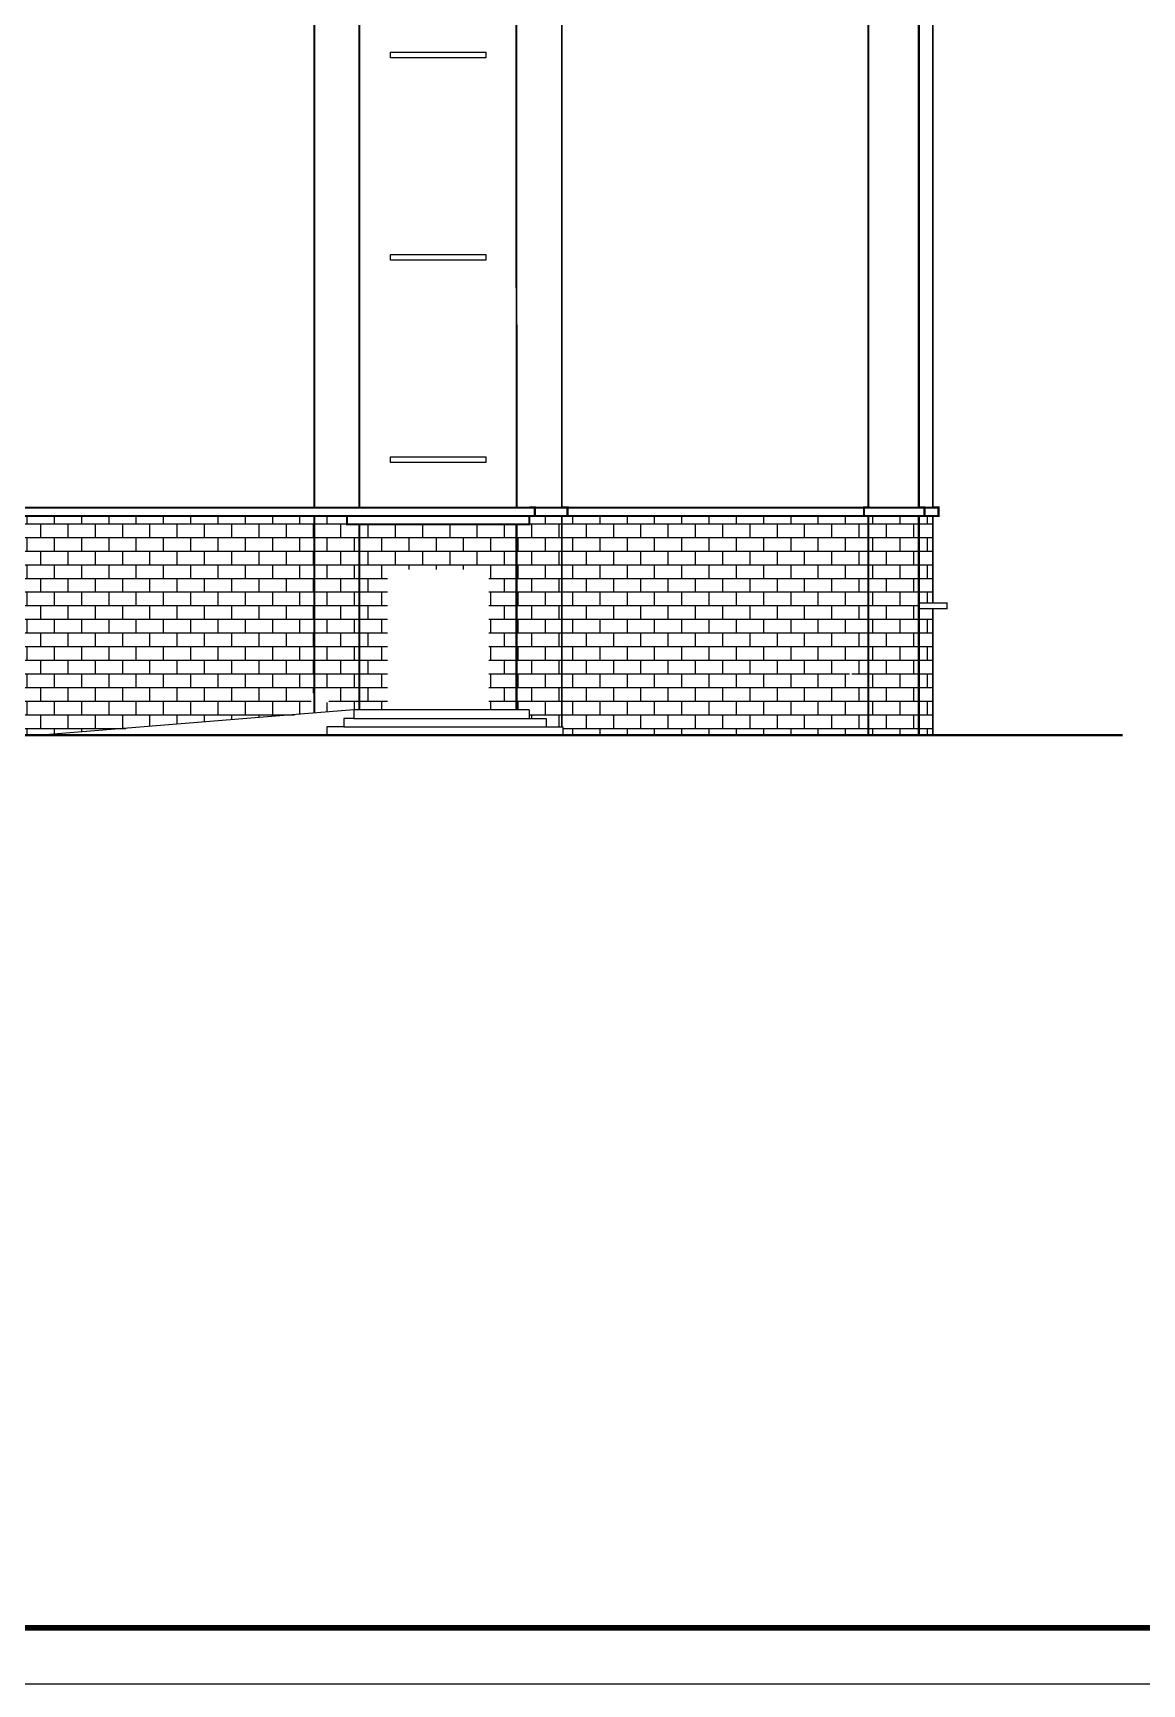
# Model space of a CAD drawing. Extents: x 39238 to 748440, y -374049 to 522939.
# Drawn here: x 531013 to 550740, y 194556 to 223926 of the extents above; entities that cross this region are included whole.
import ezdxf

# ---------------------------------------------------------------- set-up
doc = ezdxf.new("R2010")
doc.units = 0
doc.header["$LTSCALE"] = 1000
doc.header["$MEASUREMENT"] = 0
for name, color, linetype in [('E_LINE', 7, 'Continuous'), ('E_WALL1', 2, 'Continuous'), ('TWT_TITLE', 7, 'Continuous'), ('WALL', 2, 'Continuous')]:
    doc.layers.add(name, color=color, linetype=linetype)

msp = doc.modelspace()

# ---------------------------------------------------------------- hatches: boundary and pattern name
h = msp.add_hatch()
h.set_pattern_fill('AR-B816', color=253, scale=200)
h.set_pattern_definition([(180, (401107.79, 131490.61), (0, 242.6208), []), (90, (401107.79, 131490.61), (242.6208, 242.6208), [242.6208, -242.6208])])
h.paths.add_polyline_path([(545870, 215334), (545895, 215334), (546770, 215334), (546770, 211434), (545870, 211434)])
h.paths.add_polyline_path([(542647, 215334), (545870, 215334), (545870, 211434), (545560, 211434), (545560, 212509, 1), (545560, 212549, 1), (545560, 212509), (545560, 211434), (542647, 211434)])
h.paths.add_polyline_path([(540420, 215334), (540520, 215334), (542647, 215334), (542647, 211434), (540440, 211434), (540440, 211584), (540420, 211584)])
h.paths.add_polyline_path([(539620, 215184), (539840, 215184), (539840, 215334), (539940, 215334), (539940, 215334), (540420, 215334), (540420, 211584), (540140, 211584), (540140, 211734), (539840, 211734), (539840, 211884), (539620, 211884)])
h.paths.add_polyline_path([(539120, 214384), (537320, 214384), (537320, 211884), (536820, 211884), (536820, 215184), (539600, 215184), (539600, 211884), (539120, 211884)])
h.paths.add_polyline_path([(536020, 215334), (536500, 215334), (536500, 215334), (536600, 215334), (536600, 215184), (536820, 215184), (536820, 211884), (536720, 211884), (536020, 211827), (536020, 211884), (536117, 211884), (536417, 212184), (536020, 212184)])
h.paths.add_polyline_path([(530570, 215334), (530670, 215334), (530670, 215334), (535920, 215334), (535920, 215334), (536020, 215334), (536020, 212184), (535817, 212184), (536020, 211980), (536020, 211827), (531160, 211434), (530570, 211434)])
h.paths.add_polyline_path([(529670, 215334), (530570, 215334), (530570, 211434), (529670, 211434)])
h.paths.add_polyline_path([(529420, 215334), (529670, 215334), (529670, 211434), (529420, 211434)])
h.paths.add_polyline_path([(546770, 213784), (547020, 213784), (547020, 215334), (546770, 215334)])
h.paths.add_polyline_path([(547020, 213684), (546770, 213684), (546770, 211434), (547020, 211434)])

# ---------------------------------------------------------------- linework, layer by layer
for q in [(540420, 215484), (545470, 215484)]:
    msp.add_line((545870, 215484), q)
msp.add_lwpolyline([(546770, 215484, 40, 40, 0), (546770, 236484, 40, 40, 0), (543901, 236484, 40, 40, 0), (539600, 236484, 40, 40, 0), (539600, 234684, 40, 40, 0), (535047, 234684, 40, 40, 0), (529470, 234684, 40, 40, 0), (529470, 234484, 40, 40, 0), (529670, 234484, 40, 40, 0), (529670, 215484, 0, 0, 0)], format="xyseb")
for points, const_width in [([(546520, 236484), (547020, 236484), (547020, 215484)], 35), ([(539600, 234684), (539617, 215484)], 35), ([(540420, 215484), (540420, 234684)], 35), ([(545870, 234684), (545870, 215484)], 35), ([(536020, 215484), (536020, 234484)], 35), ([(536820, 234484), (536820, 215484)], 35), ([(529420, 215484), (547020, 215484)], 35), ([(529420, 215334), (547020, 215334)], 35), ([(536020, 211827), (536020, 215334)], 35), ([(536600, 215334), (536600, 215184), (539840, 215184), (539840, 215334)], 35), ([(539840, 215484), (539940, 215484), (539940, 215334), (539840, 215334)], 40), ([(540420, 215484), (540520, 215484), (540520, 215334), (540420, 215334)], 40), ([(540420, 211584), (540420, 215334)], 35), ([(545895, 215484), (545795, 215484), (545795, 215334), (545895, 215334)], 40), ([(545870, 215334), (545870, 211434)], 35), ([(546770, 215484), (546870, 215484), (546870, 215334), (546770, 215334)], 40), ([(546770, 211434), (546770, 215334)], 40), ([(547020, 215484), (547120, 215484), (547120, 215334), (547020, 215334)], 40), ([(547020, 215334), (547020, 213784)], 35), ([(536820, 215184), (536820, 211884)], 35), ([(539617, 215184), (539620, 211884)], 35), ([(546770, 213684), (547272, 213684), (547272, 213784), (546770, 213784)], 25), ([(547020, 213684), (547020, 211434)], 35)]:
    msp.add_lwpolyline(points, dxfattribs=dict(const_width=const_width))
for points in [[(546770, 215484), (529570, 215484)], [(546770, 215334), (529570, 215334)], [(539840, 215484), (539940, 215484), (539940, 215334), (539840, 215334)], [(536720, 211884), (531160, 211434)]]:
    msp.add_lwpolyline(points)
at = {"layer": 'E_LINE'}
for p, q in [((539620, 215484), (539620, 236484)), ((536020, 215484), (536020, 234484)), ((536820, 234484), (536820, 215484)), ((536020, 211827), (536020, 215334)), ((536820, 215184), (536820, 211884)), ((539620, 211884), (539620, 215184))]:
    msp.add_line(p, q, dxfattribs=at)
at = {"layer": 'E_WALL1'}
for points in [[(539070, 223584), (539070, 223484), (537370, 223484), (537370, 223584), (539070, 223584)], [(539070, 219984), (539070, 219884), (537370, 219884), (537370, 219984), (539070, 219984)], [(539070, 216384), (539070, 216284), (537370, 216284), (537370, 216384), (539070, 216384)]]:
    msp.add_lwpolyline(points, dxfattribs=at)
at = {"layer": 'TWT_TITLE'}
msp.add_lwpolyline([(479738, 194556), (563838, 194556), (563838, 253956), (479738, 253956)], close=True, dxfattribs=at)
at = {"layer": 'TWT_TITLE', "const_width": 100}
msp.add_lwpolyline([(482238, 195556), (562838, 195556), (562838, 252956), (482238, 252956)], close=True, dxfattribs=at)
at = {"layer": 'WALL', "ltscale": 10}
for p, q in [((540420, 215334), (540420, 211584)), ((539600, 215184), (539600, 211884)), ((539840, 211884), (536720, 211884)), ((536720, 211884), (536720, 211734)), ((539840, 211884), (539840, 211734)), ((536540, 211584), (536240, 211584)), ((536240, 211584), (536240, 211434)), ((536720, 211734), (536540, 211734)), ((536540, 211734), (536540, 211584)), ((536540, 211584), (540140, 211584)), ((536720, 211734), (540140, 211734)), ((540140, 211734), (540140, 211584)), ((540140, 211584), (540440, 211584)), ((540440, 211584), (540440, 211434))]:
    msp.add_line(p, q, dxfattribs=at)
for points in [[(536600, 215484), (539840, 215484)], [(536600, 215184), (539840, 215184)]]:
    msp.add_lwpolyline(points, dxfattribs=at)
at = {"layer": 'WALL', "ltscale": 10, "const_width": 40}
msp.add_lwpolyline([(526410, 211434), (550397, 211434)], dxfattribs=at)

doc.saveas('drawing.dxf')
